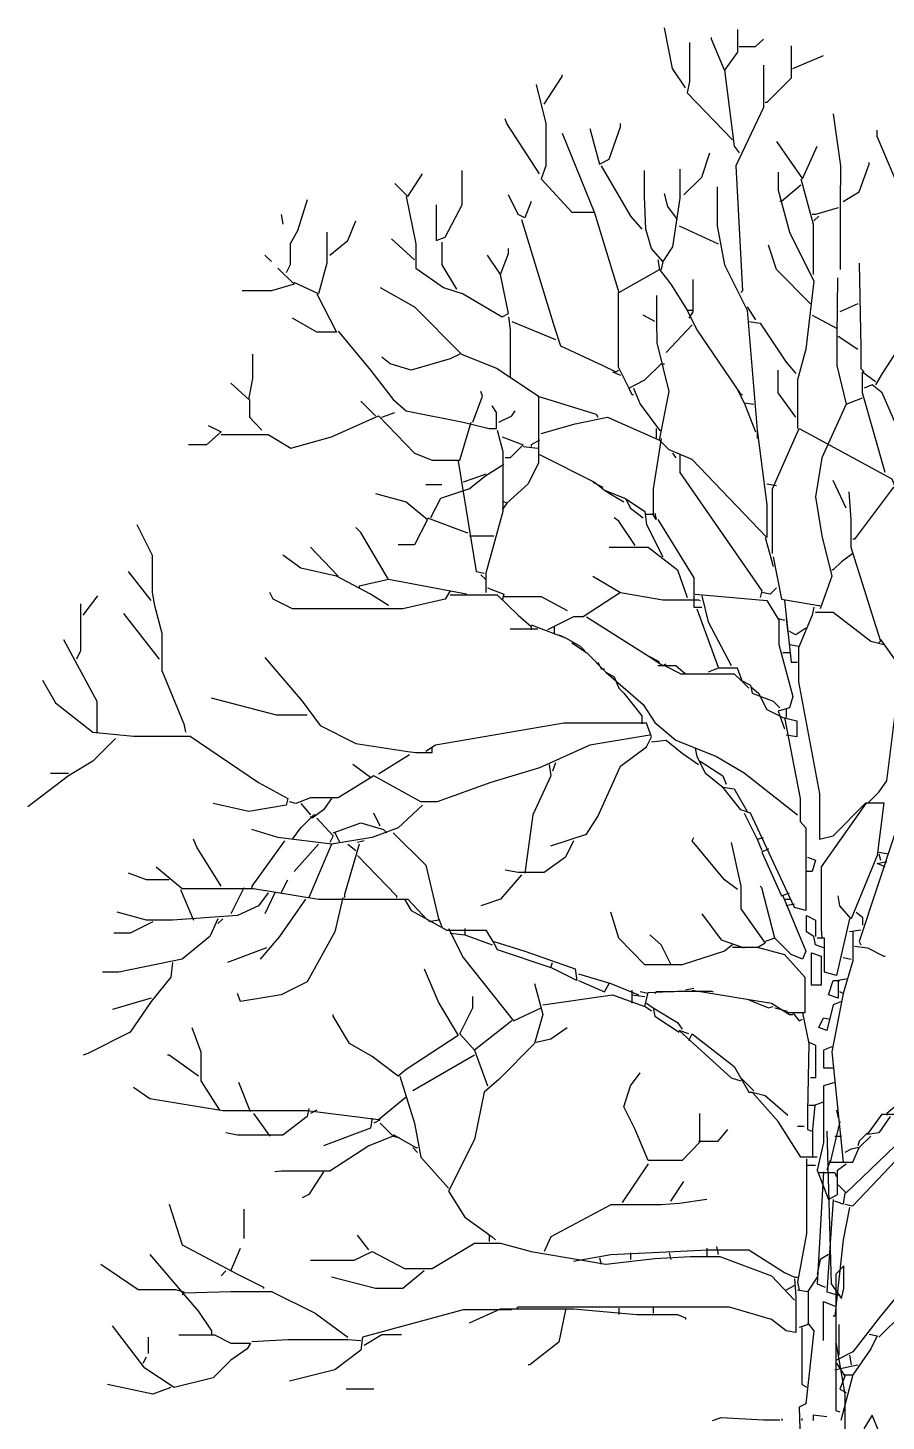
# Model space of a CAD drawing. Header units: centimetres. Extents: x -3096 to 17897, y -3131 to 15798.
# Drawn here: x 5957.9 to 6250.5, y -2701.6 to -2226.2 of the extents above; entities that cross this region are included whole.
import ezdxf

# ---------------------------------------------------------------- set-up
doc = ezdxf.new("R2010")
doc.units = ezdxf.units.CM

msp = doc.modelspace()

# ---------------------------------------------------------------- linework, layer by layer
at = {"color": 84}
for points in [[(6182.09, -2246.65), (6177.66, -2240.01), (6174.89, -2226.16)], [(6199.81, -2226.72), (6199.81, -2234.47), (6195.38, -2240.56), (6190.95, -2230.04), (6190.95, -2229.49)], [(6183.47, -2231.15), (6183.47, -2244.44), (6182.64, -2248.31), (6198.15, -2264.37)], [(6200.36, -2232.53), (6205.9, -2232.53), (6208.67, -2230.04)], [(6218.08, -2232.25), (6218.08, -2243.33), (6209.77, -2251.63), (6209.22, -2251.63)], [(6208.67, -2238.9), (6208.67, -2253.29), (6199.25, -2273.23), (6201.47, -2315.86), (6200.91, -2316.41)], [(6218.63, -2240.01), (6229.15, -2235.58)], [(6133.92, -2252.19), (6140.01, -2242.77), (6140.01, -2242.22)], [(6195.38, -2240.56), (6198.7, -2266.58), (6200.36, -2268.8)], [(6131.15, -2245.54), (6134.47, -2258.83), (6134.47, -2273.23), (6132.81, -2277.66), (6143.33, -2289.01), (6151.08, -2289.01)], [(6132.26, -2275.99), (6121.19, -2258.83), (6120.63, -2257.17)], [(6232.47, -2255.51), (6234.97, -2273.23), (6234.83, -2286.51), (6234.76, -2292.05), (6234.76, -2308.66)], [(6140.01, -2262.15), (6151.08, -2289.28), (6159.39, -2316.41), (6173.23, -2308.66), (6177.11, -2313.64), (6182.64, -2322.5), (6184.3, -2322.5)], [(6149.42, -2260.49), (6152.75, -2272.67), (6156.07, -2271.01), (6159.94, -2259.94), (6159.94, -2258.83)], [(6266.25, -2288.18), (6253.51, -2277.66), (6247.42, -2263.26), (6247.42, -2261.05)], [(6213.1, -2264.92), (6221.95, -2277.66), (6226.94, -2266.58)], [(6181.54, -2283.19), (6187.63, -2277.1), (6190.4, -2268.8)], [(6235.8, -2285.41), (6241.33, -2282.08), (6244.65, -2272.67), (6244.65, -2272.12)], [(6082.98, -2279.32), (6087.41, -2283.75), (6092.4, -2275.99)], [(6097.1, -2286.51), (6097.1, -2298.69), (6100.15, -2297.59), (6105.96, -2286.51), (6105.96, -2274.89)], [(6153.3, -2273.23), (6163.27, -2290.39), (6167.14, -2294.82)], [(6180.15, -2274.33), (6180.15, -2284.3), (6177.66, -2300.91), (6174.34, -2305.89), (6170.46, -2301.46), (6168.53, -2294.82), (6168.11, -2283.75), (6168.11, -2274.89)], [(6213.65, -2275.44), (6213.65, -2281.53), (6217.52, -2295.93), (6225.83, -2312.54), (6223.06, -2335.79), (6220.29, -2346.31), (6220.29, -2362.92)], [(6192.89, -2280.42), (6192.89, -2293.71), (6195.38, -2307), (6203.13, -2322.5), (6206.45, -2363.47), (6209.77, -2388.94), (6209.77, -2400.02), (6184.3, -2373.44), (6176.55, -2370.12), (6173.23, -2366.8), (6176.55, -2350.19), (6172.4, -2333.58), (6172.26, -2326.38), (6172.26, -2317.52)], [(6221.4, -2279.87), (6214.76, -2285.41), (6214.2, -2285.41)], [(6221.4, -2277.66), (6225.55, -2293.16), (6225.55, -2310.32)], [(6053.09, -2284.85), (6049.76, -2295.37), (6047.27, -2299.8), (6047.27, -2307), (6045.89, -2309.77)], [(6086.86, -2283.75), (6090.18, -2299.8), (6090.18, -2308.11), (6099.59, -2314.75), (6106.24, -2316.97), (6119.53, -2324.72), (6121.74, -2323.61), (6118.97, -2310.32), (6121.74, -2303.12), (6121.74, -2301.46)], [(6129.49, -2285.41), (6127.28, -2290.94), (6125.06, -2289.84), (6121.74, -2283.19)], [(6179.32, -2291.5), (6176, -2287.07), (6174.89, -2282.64)], [(6044.23, -2289.84), (6044.78, -2293.16)], [(6234.13, -2287.62), (6226.38, -2289.84), (6225.28, -2289.84)], [(6227.49, -2290.39), (6225.83, -2292.05)], [(6059.73, -2295.93), (6059.73, -2306.45), (6056.96, -2316.97), (6048.66, -2313.09)], [(6060.84, -2303.68), (6066.93, -2298.69), (6069.7, -2292.05)], [(6126.17, -2291.5), (6137.24, -2328.04), (6139.46, -2334.68), (6153.85, -2341.33), (6158.28, -2343.54), (6159.39, -2342.99)], [(6179.88, -2293.71), (6193.16, -2299.8)], [(6089.63, -2305.34), (6081.88, -2298.14)], [(6099.04, -2299.25), (6099.04, -2307), (6104.02, -2315.3)], [(6224.72, -2320.29), (6213.1, -2308.66), (6210.33, -2300.36)], [(6038.69, -2303.68), (6040.91, -2305.89)], [(6118.97, -2310.32), (6114.54, -2303.68)], [(6172.68, -2305.34), (6173.23, -2308.66)], [(6043.12, -2308.11), (6048.66, -2313.64), (6040.91, -2315.86), (6030.94, -2315.86)], [(6174.34, -2305.89), (6173.79, -2308.66)], [(6241.33, -2306.45), (6241.89, -2335.24), (6241.89, -2342.43), (6242.99, -2343.54)], [(6078, -2314.75), (6089.63, -2321.4), (6105.68, -2337.45), (6117.86, -2342.43), (6131.98, -2351.85), (6131.98, -2374.55), (6128.38, -2381.74), (6121.19, -2388.39), (6120.08, -2387.84)], [(6184.58, -2311.98), (6184.58, -2323.06), (6183.2, -2325.27)], [(6233.86, -2311.43), (6233.72, -2331.36), (6233.72, -2341.33), (6236.9, -2354.61), (6242.44, -2352.4)], [(6056.41, -2316.97), (6063.05, -2329.98), (6056.41, -2329.98), (6048.1, -2325.27)], [(6159.11, -2316.41), (6159.11, -2341.88), (6162.71, -2349.08), (6168.25, -2346.31), (6173.79, -2340.77), (6174.89, -2340.77)], [(6258.77, -2319.18), (6258.77, -2329.15), (6249.08, -2344.1), (6246.87, -2347.97)], [(6171.57, -2326.38), (6167.69, -2324.16)], [(6182.64, -2322.5), (6185.97, -2329.15), (6200.91, -2351.29), (6201.47, -2351.29)], [(6203.13, -2321.4), (6205.9, -2325.82)], [(6225.28, -2324.16), (6233.58, -2328.59)], [(6240.78, -2320.29), (6234.69, -2323.06)], [(6121.74, -2324.72), (6122.29, -2329.15), (6122.29, -2345.2)], [(6122.85, -2326.38), (6137.8, -2332.47)], [(6184.3, -2327.49), (6175.45, -2336.9)], [(6203.68, -2326.38), (6207.56, -2326.93), (6216.42, -2340.22), (6219.74, -2344.1)], [(6063.61, -2329.7), (6074.68, -2342.99), (6082.43, -2352.95), (6086.86, -2356.83), (6106.24, -2360.71), (6115.1, -2362.92), (6117.59, -2362.92), (6117.59, -2357.38), (6116.2, -2355.17)], [(6234.13, -2331.36), (6240.78, -2335.79)], [(6027.06, -2347.42), (6033.15, -2352.95), (6034.54, -2345.76), (6034.54, -2337.45)], [(6105.13, -2337.45), (6101.81, -2339.11), (6088.52, -2342.99), (6081.32, -2340.77), (6078.55, -2338.56)], [(6157.18, -2343.54), (6159.94, -2344.65)], [(6219.74, -2359.04), (6213.65, -2350.74), (6213.65, -2342.99)], [(6250.19, -2377.87), (6242.44, -2350.74), (6242.44, -2343.54), (6246.87, -2346.86)], [(6259.88, -2388.94), (6259.88, -2382.3), (6256.84, -2368.46), (6249.08, -2350.74), (6245.76, -2347.97), (6242.99, -2349.08)], [(6033.43, -2352.95), (6033.43, -2359.04), (6037.58, -2363.47)], [(6109.56, -2360.71), (6112.88, -2351.85), (6112.33, -2350.19)], [(6131.71, -2351.85), (6151.64, -2357.94), (6152.19, -2359.04)], [(6162.71, -2349.08), (6163.82, -2351.29), (6164.37, -2351.29)], [(6164.37, -2349.08), (6166.59, -2354.61), (6173.23, -2363.47), (6173.79, -2363.47)], [(6199.81, -2349.63), (6202.02, -2354.06), (6205.9, -2364.03)], [(6076.34, -2358.49), (6071.36, -2353.51)], [(6078.55, -2359.04), (6082.98, -2357.38)], [(6118.42, -2360.71), (6122.85, -2358.49), (6123.96, -2356.83)], [(6202.02, -2354.06), (6205.34, -2354.61)], [(6236.9, -2354.61), (6228.6, -2372.89), (6226.38, -2386.17), (6228.6, -2399.46), (6231.92, -2413.3), (6228.04, -2424.38)], [(6019.31, -2361.81), (6023.74, -2364.03), (6018.76, -2368.46), (6012.67, -2368.46)], [(6023.74, -2364.86), (6039.8, -2364.86), (6047.55, -2369.56), (6061.39, -2365.69), (6077.45, -2358.49), (6089.63, -2371.23), (6095.72, -2373.72), (6105.13, -2373.72), (6109.01, -2360.71)], [(6132.81, -2364.58), (6144.44, -2361.26), (6155.51, -2359.04), (6173.23, -2366.8)], [(6117.86, -2363.47), (6119.8, -2370.67), (6119.8, -2391.16), (6113.99, -2412.2), (6113.99, -2418.84)], [(6119.53, -2365.69), (6126.72, -2368.46), (6122.29, -2372.89), (6120.63, -2372.89)], [(6132.26, -2366.8), (6129.49, -2368.46), (6129.49, -2369.01)], [(6173.79, -2366.24), (6171.02, -2383.41), (6171.02, -2392.26), (6168.25, -2392.26)], [(6172.12, -2362.92), (6172.12, -2366.24)], [(6206.45, -2363.47), (6206.45, -2366.24)], [(6211.71, -2405.55), (6211.71, -2383.41), (6220.85, -2362.92), (6252.41, -2380.08), (6253.51, -2382.85)], [(6126.72, -2369.01), (6131.71, -2369.56)], [(6132.26, -2371.78), (6151.08, -2381.19), (6154.41, -2383.96), (6161.6, -2386.73), (6163.27, -2390.05), (6167.69, -2393.37)], [(6177.66, -2371.23), (6178.77, -2372.89)], [(6180.15, -2371.78), (6180.15, -2377.87), (6208.11, -2418.29), (6207.56, -2420.5)], [(6120.08, -2375.1), (6113.99, -2378.98), (6108.45, -2383.41), (6098.49, -2386.73), (6095.16, -2393.37)], [(6104.58, -2373.99), (6110.67, -2411.64), (6113.44, -2412.2)], [(6113.99, -2378.42), (6109.56, -2380.08), (6106.24, -2381.19)], [(6150.53, -2381.19), (6153.85, -2382.85)], [(6209.77, -2381.74), (6213.1, -2382.3)], [(6236.9, -2390.05), (6232.47, -2380.64)], [(6076.34, -2385.07), (6086.86, -2387.84), (6094.06, -2393.93), (6089.63, -2402.51), (6084.09, -2402.51)], [(6093.5, -2382.02), (6099.04, -2382.02)], [(6154.41, -2383.96), (6157.18, -2385.62), (6161.05, -2387.84)], [(6237.73, -2384.51), (6238.43, -2393.93), (6238.43, -2403.34), (6246.32, -2428.25), (6248.53, -2435.45), (6247.98, -2436)], [(6264.86, -2426.59), (6264.86, -2418.29), (6261.82, -2391.16), (6252.96, -2382.85), (6239.67, -2400.57), (6239.12, -2400.57)], [(6121.19, -2388.39), (6119.53, -2390.6)], [(6161.6, -2386.73), (6168.25, -2391.16), (6168.8, -2395.59), (6174.34, -2406.66)], [(5994.95, -2395.59), (6000.21, -2406.11), (6000.21, -2418.84), (6001.04, -2423.27), (6003.53, -2432.68), (6003.53, -2445.42), (6011.01, -2463.69), (6011.56, -2466.46)], [(6094.06, -2393.37), (6107.35, -2398.35), (6107.9, -2398.35)], [(6164.93, -2402.78), (6159.39, -2394.48), (6157.73, -2393.37)], [(6171.57, -2391.71), (6172.12, -2393.93), (6171.02, -2392.26)], [(6172.68, -2393.93), (6184.86, -2413.86), (6184.86, -2423.82), (6187.63, -2423.82)], [(6080.77, -2414.41), (6071.36, -2398.35), (6069.7, -2396.69)], [(6108.45, -2399.46), (6116.76, -2399.46)], [(6209.22, -2400.02), (6211.43, -2407.77), (6211.99, -2409.98)], [(6063.61, -2413.3), (6054.19, -2403.34)], [(6156.07, -2403.34), (6169.36, -2403.34), (6179.32, -2411.09), (6182.64, -2420.5)], [(6080.77, -2423.27), (6074.68, -2419.39), (6063.05, -2413.3), (6050.87, -2410.54), (6044.78, -2406.11)], [(6211.99, -2406.66), (6214.76, -2421.06), (6227.49, -2423.27), (6228.04, -2423.27)], [(6239.12, -2405.55), (6235.24, -2408.32), (6232.47, -2411.09), (6231.92, -2411.09)], [(5999.93, -2421.61), (5992.18, -2411.64)], [(6107.35, -2419.39), (6080.77, -2414.41), (6070.8, -2416.63), (6070.8, -2417.18)], [(6112.33, -2412.75), (6113.99, -2414.41)], [(6150.53, -2413.3), (6159.94, -2418.84), (6147.21, -2427.15), (6143.89, -2427.15), (6135.03, -2431.57)], [(6101.81, -2418.29), (6100.15, -2421.06), (6085.75, -2424.38), (6048.1, -2424.38), (6041.46, -2421.06), (6040.35, -2418.84)], [(6101.81, -2419.67), (6117.86, -2419.67), (6125.06, -2426.59), (6129.49, -2430.47), (6129.49, -2431.57)], [(6114.54, -2417.18), (6120.08, -2419.39), (6119.53, -2421.61)], [(6159.94, -2418.84), (6174.34, -2421.33), (6186.52, -2421.33), (6187.07, -2421.61)], [(6185.41, -2419.39), (6209.77, -2421.61), (6213.93, -2428.25), (6213.93, -2436.56), (6218.63, -2454.28), (6217.52, -2458.15), (6213.65, -2459.26), (6215.86, -2465.35)], [(6213.1, -2417.18), (6210.88, -2419.39), (6208.11, -2418.84)], [(5975.85, -2422.72), (5975.85, -2438.77), (5974.47, -2441.54)], [(5976.68, -2426.59), (5981.66, -2419.95)], [(6120.08, -2420.22), (6132.81, -2420.22), (6141.67, -2424.93)], [(6185.97, -2424.38), (6193.16, -2444.31)], [(6187.63, -2419.95), (6189.84, -2428.81), (6197.59, -2443.76)], [(6215.86, -2421.61), (6218.08, -2442.65), (6220.29, -2442.65)], [(6225.83, -2423.82), (6225.28, -2426.59), (6220.57, -2437.66), (6220.57, -2449.29), (6227.77, -2487.5), (6227.77, -2503), (6232.47, -2501.89), (6243.55, -2490.54), (6249.64, -2490.54), (6247.42, -2508.53), (6238.56, -2530.13), (6234.69, -2525.7), (6234.13, -2522.38)], [(6002.7, -2441.54), (5990.52, -2426.04)], [(6148.32, -2427.15), (6169.36, -2440.43), (6172.68, -2442.09), (6173.23, -2442.65)], [(6213.65, -2427.7), (6215.86, -2428.25)], [(6216.42, -2427.7), (6216.97, -2432.68)], [(6226.38, -2425.48), (6232.47, -2425.48), (6245.21, -2435.45), (6249.64, -2436.56)], [(6244.1, -2490.82), (6247.98, -2486.94), (6250.74, -2483.07), (6253.51, -2460.37), (6262.37, -2431.57), (6265.14, -2426.59), (6266.8, -2426.59)], [(6131.71, -2431.3), (6122.29, -2431.3)], [(6129.49, -2429.91), (6141.12, -2434.34), (6146.1, -2437.11), (6147.76, -2438.77)], [(6137.24, -2430.47), (6137.24, -2432.68)], [(6138.9, -2433.24), (6141.12, -2434.34)], [(6223.06, -2431.02), (6219.74, -2433.24), (6217.52, -2432.13)], [(5970.04, -2434.9), (5981.39, -2455.94), (5981.39, -2466.46)], [(6143.33, -2436), (6148.32, -2439.33), (6154.96, -2445.97), (6167.69, -2457.04), (6171.57, -2463.13), (6178.77, -2469.22), (6192.61, -2474.76), (6202.02, -2480.3), (6220.29, -2494.69)], [(6217.52, -2436.56), (6220.85, -2437.11)], [(6248.53, -2434.9), (6256.84, -2446.52)], [(6038.69, -2440.99), (6051.42, -2455.94), (6057.52, -2464.24), (6069.7, -2470.33), (6087.41, -2473.1), (6090.18, -2473.38), (6095.72, -2473.38), (6095.72, -2471.44)], [(6152.19, -2442.65), (6153.3, -2444.86), (6154.41, -2444.86)], [(6169.36, -2440.43), (6174.34, -2443.76), (6175.45, -2443.2)], [(6215.31, -2439.33), (6217.52, -2439.33)], [(6154.96, -2445.97), (6157.73, -2447.63), (6159.39, -2451.51), (6161.05, -2453.17), (6167.14, -2460.92), (6167.14, -2463.69)], [(6172.68, -2443.76), (6178.77, -2443.76), (6182.09, -2446.52)], [(6174.89, -2443.76), (6180.43, -2446.52), (6198.7, -2446.52), (6200.91, -2448.74), (6204.24, -2450.4), (6204.79, -2453.17), (6211.99, -2455.94), (6214.2, -2458.15)], [(6203.68, -2451.51), (6201.47, -2449.29), (6199.81, -2444.59), (6193.16, -2444.59), (6189.84, -2445.97)], [(5962.84, -2448.74), (5967.27, -2456.49), (5980, -2466.46), (5993.84, -2467.84), (6013.22, -2467.84), (6036.48, -2483.62), (6046.44, -2489.16), (6045.89, -2491.37), (6033.15, -2493.59), (6020.97, -2490.82)], [(6204.24, -2450.95), (6207.01, -2453.17), (6209.77, -2458.7), (6215.31, -2461.47), (6220.02, -2462.58), (6220.02, -2468.12), (6216.42, -2467.56)], [(6053.09, -2460.64), (6042.57, -2460.64), (6020.42, -2454.83)], [(6215.86, -2461.47), (6221.12, -2489.16), (6221.12, -2496.91), (6223.06, -2499.12), (6223.06, -2527.36), (6219.19, -2526.25), (6204.24, -2494.14), (6200.91, -2493.03), (6194.82, -2485.28)], [(6216.42, -2458.7), (6216.42, -2461.47)], [(6136.14, -2505.21), (6148.32, -2501.34), (6152.19, -2495.25), (6159.94, -2478.08), (6168.8, -2471.44), (6170.46, -2468.12), (6168.8, -2463.41), (6140.57, -2463.41), (6096.83, -2470.89), (6093.5, -2473.1)], [(5987.75, -2468.67), (5980, -2476.42), (5971.7, -2481.4), (5957.86, -2491.92)], [(6169.91, -2467.56), (6149.42, -2470.89), (6132.26, -2478.64), (6115.65, -2483.62), (6097.38, -2490.26), (6091.84, -2490.26), (6075.79, -2481.4), (6063.61, -2488.88), (6054.19, -2488.88), (6049.21, -2490.82), (6047, -2490.26)], [(6170.46, -2469.78), (6175.45, -2469.22), (6180.98, -2473.65), (6186.52, -2477.53)], [(6185.41, -2471.99), (6185.97, -2474.76), (6188.73, -2480.3), (6194.82, -2485.28), (6198.7, -2485.83), (6203.13, -2493.59)], [(6087.97, -2474.21), (6077.45, -2480.85)], [(6187.07, -2476.42), (6194.82, -2481.4), (6195.93, -2484.17)], [(5971.7, -2480.57), (5965.61, -2480.57)], [(6074.68, -2481.96), (6068.59, -2477.53)], [(6135.58, -2477.53), (6136.14, -2481.4), (6130.05, -2494.69), (6127.28, -2514.62)], [(6137.8, -2476.98), (6136.69, -2479.74)], [(6050.87, -2490.82), (6054.19, -2494.69)], [(6061.39, -2489.16), (6058.62, -2493.03), (6054.75, -2495.8), (6054.19, -2495.25)], [(6243.55, -2490.82), (6240.78, -2494.69), (6228.32, -2512.41), (6228.32, -2533.45), (6228.6, -2536.77)], [(6092.4, -2491.37), (6084.09, -2499.12), (6075.23, -2502.44), (6061.39, -2504.66), (6043.12, -2502.44), (6034.26, -2499.68)], [(6048.1, -2503), (6050.87, -2499.12), (6055.3, -2494.69), (6056.41, -2494.69)], [(6056.41, -2495.8), (6061.94, -2501.89), (6060.84, -2504.11)], [(6078, -2498.57), (6075.79, -2494.14)], [(6202.02, -2494.14), (6206.45, -2503), (6208.67, -2502.44)], [(6061.94, -2500.78), (6071.36, -2497.46), (6079.11, -2499.68), (6080.22, -2500.78)], [(6023.74, -2519.05), (6015.44, -2505.77), (6014.33, -2503)], [(6045.33, -2503.55), (6034.26, -2519.05), (6034.26, -2519.61)], [(6056.96, -2504.66), (6048.66, -2514.07)], [(6061.39, -2504.66), (6053.64, -2522.93)], [(6062.5, -2500.78), (6064.16, -2504.11)], [(6070.8, -2504.66), (6065.82, -2521.82), (6065.82, -2522.93)], [(6066.93, -2504.66), (6069.7, -2506.87)], [(6072.46, -2503.55), (6070.25, -2504.11)], [(6082.43, -2500.78), (6093.5, -2511.86), (6097.93, -2530.68), (6094.61, -2531.23)], [(6143.89, -2503.55), (6141.12, -2509.09), (6133.92, -2514.35), (6125.06, -2514.35), (6120.63, -2513.52)], [(6199.81, -2520.16), (6195.38, -2516.84), (6184.3, -2503.55), (6184.86, -2502.44)], [(6197.59, -2504.11), (6200.91, -2519.05), (6200.91, -2526.81), (6209.22, -2538.43), (6206.45, -2540.09)], [(6206.45, -2503), (6208.11, -2506.87)], [(6253.51, -2500.78), (6241.33, -2537.88), (6241.89, -2538.99)], [(6070.25, -2508.53), (6083.54, -2522.38), (6083.54, -2522.93)], [(6210.33, -2506.32), (6208.11, -2507.43), (6214.76, -2522.38), (6217.52, -2521.27)], [(6223.62, -2509.09), (6226.38, -2510.2), (6225.28, -2514.07), (6223.06, -2514.07)], [(6247.98, -2507.43), (6251.3, -2507.98)], [(6247.98, -2507.98), (6248.53, -2510.2)], [(6006.02, -2516.84), (5998.27, -2516.84), (5992.18, -2514.62)], [(6001.59, -2512.41), (6010.45, -2519.88), (6034.81, -2519.88), (6056.96, -2523.48), (6087.41, -2523.48), (6094.06, -2530.68)], [(6250.19, -2512.41), (6247.42, -2511.3), (6250.19, -2510.75), (6250.74, -2510.75)], [(6031.49, -2519.61), (6027.06, -2528.47)], [(6044.23, -2521.27), (6046.44, -2516.84)], [(6126.17, -2515.18), (6118.97, -2523.48), (6112.33, -2525.7)], [(6215.31, -2522.38), (6223.06, -2541.2), (6221.95, -2543.97), (6218.08, -2542.31), (6212.54, -2536.77), (6208.11, -2519.61), (6207.56, -2519.05)], [(6039.8, -2521.27), (6036.48, -2525.7), (6029.28, -2529.02), (6007.13, -2530.68), (5998.27, -2530.68), (5988.31, -2527.91)], [(6009.9, -2520.16), (6014.33, -2530.68)], [(6065.27, -2522.93), (6062.5, -2534.56), (6053.09, -2551.72), (6044.23, -2556.15), (6030.39, -2558.36), (6029.28, -2555.6)], [(6052.53, -2523.48), (6043.67, -2536.22), (6037.03, -2543.97)], [(6042.01, -2521.27), (6038.69, -2528.47)], [(6086.31, -2523.48), (6088.52, -2527.36), (6100.7, -2534), (6113.99, -2534), (6116.76, -2538.43), (6117.86, -2540.65), (6136.14, -2546.74), (6136.69, -2545.08)], [(6215.86, -2523.48), (6218.08, -2523.48)], [(6198.15, -2538.99), (6195.38, -2541.2), (6180.98, -2545.91), (6168.25, -2545.91), (6159.39, -2536.77), (6156.62, -2527.91)], [(6187.63, -2528.47), (6194.27, -2537.33), (6202.02, -2540.09)], [(6219.19, -2525.14), (6216.42, -2525.7)], [(6229.15, -2540.09), (6226.38, -2538.99), (6225.83, -2536.22), (6223.34, -2534.56), (6223.34, -2529.02), (6226.38, -2530.68), (6226.38, -2536.22)], [(6240.23, -2527.91), (6242.44, -2529.57), (6242.44, -2532.34)], [(6022.63, -2530.13), (6019.87, -2536.22), (6010.45, -2543.97), (5988.86, -2548.4), (5983.32, -2548.4)], [(6000.49, -2531.23), (5992.74, -2535.11), (5987.2, -2535.11)], [(6024.3, -2530.13), (6022.63, -2531.79)], [(6097.93, -2530.13), (6099.04, -2532.9)], [(6101.25, -2533.45), (6106.24, -2543.42), (6123.4, -2565.01), (6132.81, -2560.58)], [(6106.79, -2533.45), (6106.79, -2535.66)], [(6238.01, -2530.13), (6233.58, -2549.51), (6229.43, -2548.4), (6229.43, -2536.77), (6226.94, -2536.77)], [(6101.81, -2535.11), (6106.79, -2535.66), (6116.2, -2538.99)], [(6116.76, -2537.88), (6127.28, -2541.2), (6144.44, -2547.29), (6144.99, -2551.17), (6136.14, -2546.74)], [(6177.11, -2545.63), (6173.79, -2538.99), (6169.91, -2535.66)], [(6212.54, -2536.77), (6209.22, -2537.88)], [(6239.12, -2534.56), (6239.12, -2544.52), (6235.8, -2555.6), (6234.69, -2555.04)], [(6241.89, -2534), (6238.01, -2534.56)], [(6039.24, -2540.09), (6025.96, -2545.08)], [(6198.15, -2539.82), (6206.45, -2539.82), (6215.86, -2542.31), (6222.78, -2550.06), (6222.78, -2562.24), (6216.42, -2562.24)], [(6225, -2541.75), (6228.32, -2542.86), (6228.32, -2552.83), (6225, -2552.83), (6225, -2541.75)], [(6239.67, -2539.54), (6244.1, -2540.09), (6249.64, -2542.86), (6250.19, -2542.86)], [(6007.13, -2545.08), (6006.58, -2550.06), (5999.93, -2558.36), (5992.74, -2568.88), (5978.34, -2576.08), (5976.68, -2576.64)], [(6092.95, -2547.29), (6097.93, -2558.92), (6104.58, -2569.99), (6086.86, -2581.62), (6084.09, -2583.83), (6075.23, -2577.19), (6067.48, -2572.76), (6061.94, -2563.35), (6061.94, -2562.79)], [(6235.8, -2543.42), (6238.56, -2543.97)], [(6130.6, -2552.27), (6133.37, -2562.79), (6130.6, -2572.76), (6118.42, -2584.94), (6113.44, -2589.37), (6110.11, -2605.43), (6101.25, -2623.14), (6106.79, -2632), (6116.2, -2638.65), (6117.31, -2639.75)], [(6145.55, -2548.95), (6156.62, -2552.27), (6166.03, -2556.15)], [(6145.55, -2551.17), (6154.41, -2555.04), (6156.07, -2552.27)], [(6237.46, -2550.61), (6234.13, -2551.17), (6234.13, -2557.26), (6230.81, -2556.15), (6232.47, -2551.17), (6234.69, -2551.17)], [(5999.93, -2557.26), (5986.65, -2561.13)], [(6122.85, -2565.01), (6110.11, -2574.97), (6105.13, -2569.44), (6109.56, -2560.58), (6109.56, -2556.7)], [(6133.37, -2559.47), (6157.18, -2556.15), (6168.25, -2560.03)], [(6163.82, -2554.49), (6163.82, -2558.92)], [(6163.82, -2556.15), (6168.25, -2556.7)], [(6169.36, -2555.6), (6166.59, -2555.04)], [(6170.46, -2561.69), (6168.25, -2560.03), (6169.36, -2555.32), (6179.32, -2554.9), (6190.95, -2554.9), (6191.5, -2555.04)], [(6178.21, -2555.04), (6172.12, -2555.04), (6171.57, -2555.6)], [(6184.86, -2553.94), (6182.09, -2554.49)], [(6184.3, -2554.49), (6211.43, -2558.92), (6217.52, -2562.79), (6218.63, -2562.79)], [(6235.8, -2555.6), (6231.92, -2575.53), (6235.8, -2613.18)], [(6168.8, -2558.92), (6171.02, -2560.58), (6171.57, -2563.35), (6179.88, -2568.88)], [(6171.02, -2560.58), (6179.32, -2565.56), (6180.98, -2567.78)], [(6203.68, -2557.81), (6210.33, -2560.58), (6211.99, -2560.03)], [(6212.54, -2560.58), (6216.97, -2561.69)], [(6218.63, -2562.24), (6220.85, -2565.01), (6221.95, -2564.45)], [(6221.95, -2562.24), (6224.17, -2572.76), (6223.62, -2596.01), (6223.62, -2602.1), (6225.28, -2602.66)], [(6235.24, -2558.36), (6232.47, -2559.47), (6230.26, -2568.33), (6227.49, -2567.22), (6229.15, -2563.9), (6231.37, -2564.45)], [(6013.78, -2567.22), (6016.82, -2575.53), (6016.82, -2585.49), (6023.19, -2595.46)], [(6131.15, -2572.21), (6136.14, -2571.1), (6141.67, -2567.22)], [(6183.2, -2569.44), (6179.88, -2568.33), (6197.59, -2584.39), (6200.91, -2585.49)], [(6183.2, -2571.65), (6184.3, -2569.44), (6198.7, -2580.51), (6203.68, -2589.37), (6204.79, -2589.37)], [(6015.99, -2583.83), (6006.02, -2576.64), (6005.47, -2576.64)], [(6110.11, -2576.64), (6089.07, -2588.82)], [(6110.11, -2574.97), (6114.54, -2587.16)], [(6224.17, -2572.21), (6226.38, -2573.31), (6226.38, -2584.39), (6224.72, -2584.39)], [(6231.92, -2573.87), (6229.15, -2574.97), (6229.15, -2581.06), (6232.47, -2581.06)], [(6033.71, -2596.01), (6029.83, -2586.05)], [(6084.64, -2583.83), (6089.63, -2599.89), (6091.84, -2611.52), (6101.25, -2622.04)], [(6186.8, -2596.57), (6186.8, -2606.53), (6180.98, -2612.62), (6169.36, -2612.62), (6164.93, -2602.1), (6161.05, -2594.35), (6163.27, -2587.16), (6166.59, -2582.73)], [(6200.91, -2584.39), (6205.34, -2588.82)], [(6233.03, -2586.05), (6229.15, -2587.16), (6229.15, -2606.53), (6226.94, -2615.95), (6230.81, -2625.91), (6233.86, -2624.25), (6233.86, -2615.95), (6236.9, -2613.73)], [(6086.86, -2591.03), (6077.45, -2598.78), (6053.09, -2595.74), (6024.3, -2595.74), (5999.38, -2591.58), (5993.84, -2587.71)], [(6226.94, -2611.52), (6221.4, -2611.52), (6213.65, -2599.34), (6204.79, -2589.37), (6209.22, -2590.48), (6216.97, -2597.12)], [(6053.64, -2594.91), (6053.09, -2597.67), (6044.78, -2604.04), (6029.28, -2604.04), (6025.4, -2603.21)], [(6056.41, -2595.46), (6054.19, -2596.57)], [(6224.17, -2593.8), (6226.38, -2593.8)], [(6229.15, -2592.69), (6226.11, -2593.8), (6225.41, -2602.1), (6225.41, -2611.52)], [(6233.58, -2595.46), (6234.13, -2598.23)], [(6234.13, -2620.93), (6236.9, -2623.7), (6253.51, -2607.64), (6266.8, -2593.25), (6269.02, -2596.57), (6269.02, -2609.86), (6270.12, -2610.41)], [(6251.85, -2597.67), (6247.98, -2603.21), (6244.1, -2603.76), (6249.08, -2596.84), (6254.62, -2596.84), (6254.07, -2593.8), (6250.74, -2596.57), (6250.74, -2597.12)], [(6034.81, -2596.57), (6040.35, -2604.32)], [(6078, -2599.89), (6082.43, -2604.32), (6074.13, -2607.64), (6060.84, -2616.22), (6044.23, -2616.22), (6042.01, -2616.5)], [(6075.23, -2598.23), (6074.68, -2601.55), (6058.62, -2607.64)], [(6078, -2598.78), (6075.79, -2599.89)], [(6234.69, -2599.34), (6231.37, -2613.18), (6239.12, -2613.18), (6241.33, -2608.19)], [(6236.35, -2627.57), (6239.12, -2628.13), (6257.94, -2608.19), (6265.69, -2599.89), (6267.35, -2602.1), (6264.03, -2641.41), (6261.26, -2651.93), (6261.26, -2662.45)], [(6082.43, -2603.76), (6090.18, -2608.19), (6090.74, -2608.19)], [(6082.43, -2604.32), (6084.64, -2604.87)], [(6186.52, -2605.98), (6193.16, -2605.98), (6196.49, -2602.1)], [(6222.51, -2601), (6220.29, -2601)], [(6230.26, -2602.66), (6231.78, -2654.7), (6235.24, -2659.69), (6236.07, -2656.36), (6236.07, -2648.61), (6233.31, -2651.38), (6233.31, -2674.63), (6236.35, -2692.35), (6236.35, -2728.89), (6237.46, -2729.45)], [(6233.03, -2604.32), (6235.24, -2604.32)], [(6245.21, -2604.32), (6241.33, -2608.19), (6238.56, -2608.75), (6236.35, -2609.86)], [(6244.1, -2603.21), (6241.33, -2605.98), (6240.78, -2607.64)], [(6089.07, -2608.19), (6090.74, -2609.86)], [(6169.36, -2613.73), (6160.5, -2627.02)], [(6223.34, -2612.07), (6223.34, -2637.54), (6220.29, -2654.15), (6220.85, -2656.92)], [(6223.62, -2614.28), (6226.38, -2614.28)], [(6231.37, -2612.62), (6230.26, -2615.95)], [(6058.62, -2616.5), (6053.64, -2624.25), (6051.42, -2625.36)], [(6229.15, -2616.5), (6226.94, -2654.7), (6229.71, -2655.81)], [(6227.49, -2616.78), (6233.03, -2616.78), (6233.58, -2618.16)], [(6177.11, -2626.47), (6181.54, -2619.82)], [(6236.35, -2623.7), (6235.8, -2627.57), (6233.03, -2626.47)], [(6006.02, -2627.57), (6010.45, -2641.41), (6029.28, -2651.38), (6038.14, -2655.81), (6038.14, -2656.36)], [(6189.29, -2625.91), (6179.88, -2627.3), (6173.79, -2627.71), (6156.62, -2627.71), (6136.14, -2638.65), (6133.92, -2643.63)], [(6232.47, -2625.91), (6230.26, -2657.47), (6234.13, -2658.58)], [(6238.01, -2628.68), (6235.8, -2639.75), (6233.03, -2665.78), (6232.47, -2665.78)], [(6031.49, -2629.23), (6031.49, -2639.2)], [(6074.13, -2643.08), (6070.25, -2638.09)], [(6115.1, -2638.09), (6115.1, -2640.31)], [(6027.06, -2650.27), (6030.39, -2642.52)], [(6054.19, -2646.67), (6069.14, -2646.67), (6075.23, -2643.63), (6086.31, -2649.44), (6095.72, -2649.44), (6110.11, -2640.86), (6118.97, -2640.86), (6129.49, -2643.63), (6154.96, -2648.06), (6171.57, -2646.12), (6183.75, -2645.43), (6193.72, -2645.43), (6211.43, -2651.93), (6219.19, -2660.24)], [(6143.89, -2646.95), (6156.62, -2644.74), (6189.84, -2643.08), (6203.68, -2643.08), (6215.86, -2650.83), (6219.19, -2652.49), (6220.29, -2652.49)], [(6189.29, -2642.52), (6189.29, -2645.29)], [(6192.61, -2641.97), (6193.16, -2644.74)], [(5999.38, -2644.74), (6015.99, -2664.11), (6020.42, -2670.76), (6020.42, -2671.87)], [(6152.75, -2645.84), (6153.3, -2648.06)], [(6163.27, -2644.18), (6163.27, -2646.4)], [(6176.55, -2644.18), (6177.11, -2646.4)], [(6230.81, -2644.74), (6228.04, -2646.4), (6226.94, -2651.38)], [(5982.77, -2648.06), (5995.5, -2656.64), (6008.24, -2656.64), (6011.01, -2657.47), (6010.45, -2658.58)], [(6025.4, -2650.27), (6023.74, -2651.93)], [(6092.95, -2650.27), (6085.75, -2656.36), (6076.34, -2656.36), (6061.39, -2652.49)], [(6226.94, -2652.49), (6223.62, -2657.47), (6220.29, -2656.92)], [(6261.26, -2650.27), (6248.53, -2665.78), (6239.12, -2677.96), (6233.58, -2680.72)], [(6011.01, -2657.75), (6027.06, -2657.33), (6040.91, -2657.33), (6055.85, -2664.67), (6066.93, -2672.97)], [(6219.19, -2653.04), (6219.74, -2659.13), (6219.74, -2671.31), (6216.42, -2670.76), (6211.43, -2666.88), (6197.04, -2662.73), (6125.06, -2662.73), (6124.51, -2663.01)], [(6219.19, -2655.26), (6216.42, -2656.92)], [(6223.89, -2657.47), (6223.89, -2668.54), (6220.85, -2669.65)], [(6229.15, -2674.08), (6229.15, -2660.79), (6233.3, -2662.45), (6233.3, -2697.89), (6234.69, -2698.44)], [(6260.71, -2658.02), (6256.84, -2659.69), (6256.28, -2664.67), (6247.98, -2672.97)], [(6122.85, -2663.56), (6106.24, -2663.56), (6071.91, -2672.97), (6071.36, -2677.4), (6062.5, -2684.05), (6047, -2687.92)], [(6108.45, -2667.99), (6118.97, -2663.28), (6143.89, -2663.28), (6165.48, -2665.22), (6179.32, -2665.22), (6182.09, -2666.33), (6182.09, -2666.88)], [(6141.12, -2663.56), (6138.9, -2674.63), (6128.94, -2682.39), (6128.38, -2682.39)], [(6159.39, -2663.01), (6159.39, -2665.22)], [(6171.02, -2662.45), (6171.02, -2664.67)], [(6009.35, -2672.14), (6021.53, -2672.14), (6027.06, -2674.91), (6033.71, -2674.91), (6032.6, -2676.85), (6027.06, -2680.72), (6020.97, -2686.82), (6007.69, -2690.14), (5997.72, -2683.49), (5986.65, -2669.1)], [(6223.62, -2667.99), (6225.83, -2670.76), (6223.06, -2695.67), (6220.85, -2696.78)], [(6221.68, -2669.65), (6221.68, -2689.03), (6223.62, -2690.14)], [(6234.41, -2679.06), (6234.41, -2668.54)], [(5998.83, -2672.97), (5998.83, -2678.51)], [(6034.26, -2674.36), (6046.44, -2673.67), (6066.93, -2673.67), (6071.36, -2674.08)], [(6085.2, -2672.14), (6078.55, -2672.14), (6072.46, -2675.74)], [(6244.65, -2671.87), (6247.42, -2672.42), (6245.21, -2676.85), (6239.12, -2685.71), (6238.01, -2690.14), (6235.08, -2701.37)], [(5997.17, -2681.83), (5998.27, -2679.62)], [(6238.01, -2679.06), (6238.56, -2682.39)], [(6233.03, -2684.05), (6238.01, -2682.94), (6240.78, -2682.39)], [(6233.58, -2681.83), (6236.35, -2686.26), (6234.69, -2690.69), (6236.9, -2691.8)], [(6236.35, -2685.71), (6239.12, -2685.71)], [(6006.58, -2690.14), (6000.49, -2692.35), (5984.98, -2689.03)], [(6075.79, -2690.69), (6066.37, -2690.69)], [(6220.85, -2696.78), (6222.37, -2748.83), (6225.83, -2753.81), (6226.66, -2750.49), (6226.66, -2742.74), (6223.89, -2745.5), (6223.89, -2768.76), (6226.94, -2786.48), (6226.94, -2823.02), (6228.04, -2823.57)], [(6230.26, -2700.1), (6225.55, -2699.55), (6225.55, -2701.37)], [(6249.08, -2707.85), (6245.76, -2699.55), (6242.99, -2703.98), (6242.99, -2728.89), (6242.99, -2759.9), (6242.99, -2765.99), (6246.32, -2765.44)], [(6191.29, -2701.37), (6194.27, -2700.38), (6208.67, -2701.07), (6214.2, -2701.07)], [(6214.76, -2700.66), (6215.04, -2701.37)], [(6221.68, -2700.66), (6221.7, -2701.37)]]:
    msp.add_lwpolyline(points, dxfattribs=at)

doc.saveas('drawing.dxf')
